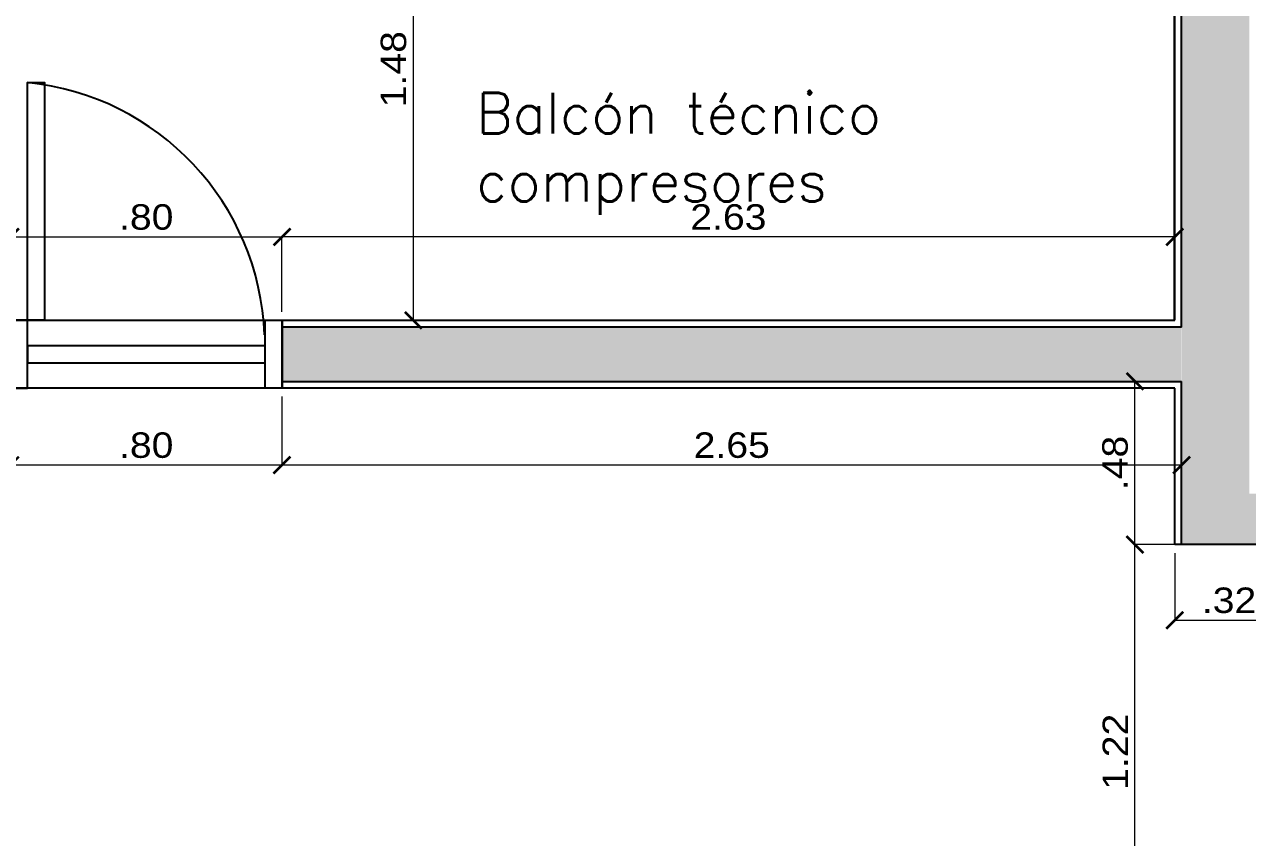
# Model space of a CAD drawing. Header units: metres. Extents: x 219 to 707, y -561 to -17.
# Drawn here: x 351.987 to 355.59, y -227.078 to -224.683 of the extents above; entities that cross this region are included whole.
import ezdxf

# ---------------------------------------------------------------- set-up
doc = ezdxf.new("R2010")
doc.units = ezdxf.units.M
for name, color, linetype in [('A-Aberturas', 2, 'Continuous'), ('A-Muros', 4, 'Continuous'), ('A-Revoques', 1, 'Continuous'), ('A-Texto', 3, 'Continuous'), ('TCOTA', 1, 'Continuous')]:
    doc.layers.add(name, color=color, linetype=linetype)
doc.layers.add('M1-Muro Común 20', color=12, linetype='Continuous', transparency=0.5)
doc.styles.add('1-50', font='arial.ttf', dxfattribs={"width": 1.1, "height": 0.075})
doc.styles.add('T12', font='romans.shx', dxfattribs={"height": 0.12})
doc.dimstyles.new('1-50', dxfattribs={"dimscale": 0, "dimtxt": 0.075, "dimasz": 0.05, "dimexe": 0, "dimexo": 0.025, "dimgap": 0.02, "dimtad": 1, "dimzin": 4, "dimdsep": 46, "dimtxsty": '1-50', "dimblk": 'ARCHTICK', "dimcen": 0.09, "dimclrd": 256, "dimclre": 8, "dimclrt": 2, "dimadec": 0, "dimazin": 3, "dimtfac": 1, "dimtofl": 0, "dimtmove": 2, "dimatfit": 3, "dimldrblk": 'OPEN90', "dimfxl": 1, "dimtolj": 1, "dimtzin": 0, "dimlwd": 18, "dimlwe": 18, "dimarcsym": 0})

# ---------------------------------------------------------------- blocks, each defined once
blk = doc.blocks.new('_ArchTick')
at = {"color": 0, "linetype": 'ByBlock', "const_width": 0.15}
blk.add_lwpolyline([(-0.5, -0.5), (0.5, 0.5)], dxfattribs=at)
blk = doc.blocks.new('*D673')
at = {"layer": 'Defpoints', "color": 0, "transparency": 16777216}
for p in [(352.7459, -225.3084), (352.7459, -225.5539), (355.3759, -225.5539)]:
    blk.add_point(p, dxfattribs=at)
at = {"layer": 'TCOTA', "color": 8, "lineweight": 18, "transparency": 16777216}
for p, q in [((352.7459, -225.5289), (352.7459, -225.3084)), ((355.3759, -225.5289), (355.3759, -225.3084))]:
    blk.add_line(p, q, dxfattribs=at)
at = {"layer": 'TCOTA', "lineweight": 18, "transparency": 16777216}
blk.add_line((355.3759, -225.3084), (352.7459, -225.3084), dxfattribs=at)
at = {"layer": 'TCOTA', "lineweight": 18, "transparency": 16777216, "xscale": 0.05, "yscale": 0.05, "zscale": 0.05, "rotation": 180}
blk.add_blockref('_ArchTick', (352.7459, -225.3084), dxfattribs=at)
at = {"layer": 'TCOTA', "lineweight": 18, "transparency": 16777216, "xscale": 0.05, "yscale": 0.05, "zscale": 0.05}
blk.add_blockref('_ArchTick', (355.3759, -225.3084), dxfattribs=at)
at = {"layer": 'TCOTA', "color": 2, "transparency": 16777216, "insert": (354.0609, -225.2501), "char_height": 0.075, "attachment_point": 5, "style": '1-50'}
blk.add_mtext('\\A1;2.63', dxfattribs=at)
blk = doc.blocks.new('_Open90')
at = {"color": 0, "linetype": 'ByBlock', "lineweight": -2}
for p, q in [((0, 0), (-1, 0)), ((-0.5, 0.5), (0, 0)), ((0, 0), (-0.5, -0.5))]:
    blk.add_line(p, q, dxfattribs=at)
blk = doc.blocks.new('*D674')
at = {"layer": 'Defpoints', "color": 0, "transparency": 16777216}
for p in [(352.7459, -225.3084), (351.9459, -225.5539), (352.7459, -225.5539)]:
    blk.add_point(p, dxfattribs=at)
at = {"layer": 'TCOTA', "color": 8, "lineweight": 18, "transparency": 16777216}
for p, q in [((351.9459, -225.5289), (351.9459, -225.3084)), ((352.7459, -225.5289), (352.7459, -225.3084))]:
    blk.add_line(p, q, dxfattribs=at)
at = {"layer": 'TCOTA', "lineweight": 18, "transparency": 16777216}
blk.add_line((351.9459, -225.3084), (352.7459, -225.3084), dxfattribs=at)
at = {"layer": 'TCOTA', "lineweight": 18, "transparency": 16777216, "xscale": 0.05, "yscale": 0.05, "zscale": 0.05, "rotation": 180}
blk.add_blockref('_ArchTick', (351.9459, -225.3084), dxfattribs=at)
at = {"layer": 'TCOTA', "lineweight": 18, "transparency": 16777216, "xscale": 0.05, "yscale": 0.05, "zscale": 0.05}
blk.add_blockref('_ArchTick', (352.7459, -225.3084), dxfattribs=at)
at = {"layer": 'TCOTA', "color": 2, "transparency": 16777216, "insert": (352.3459, -225.2501), "char_height": 0.075, "attachment_point": 5, "style": '1-50'}
blk.add_mtext('\\A1;.80', dxfattribs=at)
blk = doc.blocks.new('*D676')
at = {"layer": 'Defpoints', "color": 0, "transparency": 16777216}
for p in [(353.133, -224.0748), (353.133, -224.0748), (353.133, -225.5539)]:
    blk.add_point(p, dxfattribs=at)
at = {"layer": 'TCOTA', "color": 8, "lineweight": 18, "transparency": 16777216}
for p, q in [((353.158, -224.0748), (353.133, -224.0748)), ((353.158, -225.5539), (353.133, -225.5539))]:
    blk.add_line(p, q, dxfattribs=at)
at = {"layer": 'TCOTA', "lineweight": 18, "transparency": 16777216}
blk.add_line((353.133, -225.5539), (353.133, -224.0748), dxfattribs=at)
at = {"layer": 'TCOTA', "lineweight": 18, "transparency": 16777216, "xscale": 0.05, "yscale": 0.05, "zscale": 0.05}
for p, rotation in [((353.133, -224.0748), 90), ((353.133, -225.5539), 270)]:
    blk.add_blockref('_ArchTick', p, dxfattribs=dict(at, rotation=rotation))
at = {"layer": 'TCOTA', "color": 2, "transparency": 16777216, "insert": (353.0747, -224.8143), "char_height": 0.075, "attachment_point": 5, "rotation": 90, "style": '1-50'}
blk.add_mtext('\\A1;1.48', dxfattribs=at)
blk = doc.blocks.new('*D679')
at = {"layer": 'Defpoints', "color": 0, "transparency": 16777216}
for p in [(351.9459, -225.7529), (352.7459, -225.7538), (351.9459, -225.9805)]:
    blk.add_point(p, dxfattribs=at)
at = {"layer": 'TCOTA', "color": 8, "lineweight": 18, "transparency": 16777216}
for p, q in [((351.9459, -225.7779), (351.9459, -225.9805)), ((352.7459, -225.7788), (352.7459, -225.9805))]:
    blk.add_line(p, q, dxfattribs=at)
at = {"layer": 'TCOTA', "lineweight": 18, "transparency": 16777216}
blk.add_line((352.7459, -225.9805), (351.9459, -225.9805), dxfattribs=at)
at = {"layer": 'TCOTA', "lineweight": 18, "transparency": 16777216, "xscale": 0.05, "yscale": 0.05, "zscale": 0.05, "rotation": 180}
blk.add_blockref('_ArchTick', (351.9459, -225.9805), dxfattribs=at)
at = {"layer": 'TCOTA', "lineweight": 18, "transparency": 16777216, "xscale": 0.05, "yscale": 0.05, "zscale": 0.05}
blk.add_blockref('_ArchTick', (352.7459, -225.9805), dxfattribs=at)
at = {"layer": 'TCOTA', "color": 2, "transparency": 16777216, "insert": (352.3459, -225.9222), "char_height": 0.075, "attachment_point": 5, "style": '1-50'}
blk.add_mtext('\\A1;.80', dxfattribs=at)
blk = doc.blocks.new('*D680')
at = {"layer": 'Defpoints', "color": 0, "transparency": 16777216}
for p in [(352.7459, -225.9805), (352.7459, -225.9805), (355.3958, -226.0648)]:
    blk.add_point(p, dxfattribs=at)
at = {"layer": 'TCOTA', "color": 8, "lineweight": 18, "transparency": 16777216}
for p, q in [((352.7459, -225.9555), (352.7459, -225.9805)), ((355.3958, -226.0398), (355.3958, -225.9805))]:
    blk.add_line(p, q, dxfattribs=at)
at = {"layer": 'TCOTA', "lineweight": 18, "transparency": 16777216}
blk.add_line((355.3958, -225.9805), (352.7459, -225.9805), dxfattribs=at)
at = {"layer": 'TCOTA', "lineweight": 18, "transparency": 16777216, "xscale": 0.05, "yscale": 0.05, "zscale": 0.05, "rotation": 180}
blk.add_blockref('_ArchTick', (352.7459, -225.9805), dxfattribs=at)
at = {"layer": 'TCOTA', "lineweight": 18, "transparency": 16777216, "xscale": 0.05, "yscale": 0.05, "zscale": 0.05}
blk.add_blockref('_ArchTick', (355.3958, -225.9805), dxfattribs=at)
at = {"layer": 'TCOTA', "color": 2, "transparency": 16777216, "insert": (354.0709, -225.9222), "char_height": 0.075, "attachment_point": 5, "style": '1-50'}
blk.add_mtext('\\A1;2.65', dxfattribs=at)
blk = doc.blocks.new('*D681')
at = {"layer": 'Defpoints', "color": 0, "transparency": 16777216}
for p in [(355.2586, -225.7339), (355.3959, -225.7339), (355.3958, -226.2148)]:
    blk.add_point(p, dxfattribs=at)
at = {"layer": 'TCOTA', "color": 8, "lineweight": 18, "transparency": 16777216}
for p, q in [((355.3709, -225.7339), (355.2586, -225.7339)), ((355.3708, -226.2148), (355.2586, -226.2148))]:
    blk.add_line(p, q, dxfattribs=at)
at = {"layer": 'TCOTA', "lineweight": 18, "transparency": 16777216}
blk.add_line((355.2586, -226.2148), (355.2586, -225.7339), dxfattribs=at)
at = {"layer": 'TCOTA', "lineweight": 18, "transparency": 16777216, "xscale": 0.05, "yscale": 0.05, "zscale": 0.05}
for p, rotation in [((355.2586, -225.7339), 90), ((355.2586, -226.2148), 270)]:
    blk.add_blockref('_ArchTick', p, dxfattribs=dict(at, rotation=rotation))
at = {"layer": 'TCOTA', "color": 2, "transparency": 16777216, "insert": (355.2003, -225.9743), "char_height": 0.075, "attachment_point": 5, "rotation": 90, "style": '1-50'}
blk.add_mtext('\\A1;.48', dxfattribs=at)
blk = doc.blocks.new('*D682')
at = {"layer": 'Defpoints', "color": 0, "transparency": 16777216}
for p in [(355.2586, -226.2148), (355.4388, -226.2148), (355.4388, -227.4351)]:
    blk.add_point(p, dxfattribs=at)
at = {"layer": 'TCOTA', "color": 8, "lineweight": 18, "transparency": 16777216}
for p, q in [((355.4138, -226.2148), (355.2586, -226.2148)), ((355.4138, -227.4351), (355.2586, -227.4351))]:
    blk.add_line(p, q, dxfattribs=at)
at = {"layer": 'TCOTA', "lineweight": 18, "transparency": 16777216}
blk.add_line((355.2586, -227.4351), (355.2586, -226.2148), dxfattribs=at)
at = {"layer": 'TCOTA', "lineweight": 18, "transparency": 16777216, "xscale": 0.05, "yscale": 0.05, "zscale": 0.05}
for p, rotation in [((355.2586, -226.2148), 90), ((355.2586, -227.4351), 270)]:
    blk.add_blockref('_ArchTick', p, dxfattribs=dict(at, rotation=rotation))
at = {"layer": 'TCOTA', "color": 2, "transparency": 16777216, "insert": (355.2009, -226.825), "char_height": 0.075, "attachment_point": 5, "rotation": 90, "style": '1-50'}
blk.add_mtext('\\A1;1.22', dxfattribs=at)
blk = doc.blocks.new('*D684')
at = {"layer": 'Defpoints', "color": 0, "transparency": 16777216}
for p in [(355.3759, -226.2148), (355.6958, -226.2148), (355.6958, -226.4375)]:
    blk.add_point(p, dxfattribs=at)
at = {"layer": 'TCOTA', "color": 8, "lineweight": 18, "transparency": 16777216}
for p, q in [((355.3759, -226.2398), (355.3759, -226.4375)), ((355.6958, -226.2398), (355.6958, -226.4375))]:
    blk.add_line(p, q, dxfattribs=at)
at = {"layer": 'TCOTA', "lineweight": 18, "transparency": 16777216}
blk.add_line((355.3759, -226.4375), (355.6958, -226.4375), dxfattribs=at)
at = {"layer": 'TCOTA', "lineweight": 18, "transparency": 16777216, "xscale": 0.05, "yscale": 0.05, "zscale": 0.05, "rotation": 180}
blk.add_blockref('_ArchTick', (355.3759, -226.4375), dxfattribs=at)
at = {"layer": 'TCOTA', "lineweight": 18, "transparency": 16777216, "xscale": 0.05, "yscale": 0.05, "zscale": 0.05}
blk.add_blockref('_ArchTick', (355.6958, -226.4375), dxfattribs=at)
at = {"layer": 'TCOTA', "color": 2, "transparency": 16777216, "insert": (355.5359, -226.3792), "char_height": 0.075, "attachment_point": 5, "style": '1-50'}
blk.add_mtext('\\A1;.32', dxfattribs=at)

msp = doc.modelspace()

# ---------------------------------------------------------------- hatches: boundary and pattern name
at = {"layer": 'M1-Muro Común 20', "transparency": 33554687}
h = msp.add_hatch(color=256, dxfattribs=at)
h.dxf.hatch_style = 1
h.paths.add_polyline_path([(358.2956, -220.526), (358.0956, -220.526), (358.0956, -221.726), (358.0956, -223.7753), (358.2956, -223.7753)])
h.paths.add_polyline_path([(358.2956, -224.4753), (358.0956, -224.4753), (358.0956, -224.926), (358.0956, -226.0648), (356.9458, -226.0648), (356.9458, -225.776), (358.0956, -225.776), (358.0955, -225.626), (356.7958, -225.626), (356.7958, -226.0648), (356.6958, -226.0648), (356.6958, -226.2148), (358.2956, -226.2148)])
h.paths.add_polyline_path([(355.5958, -224.475), (355.3958, -224.475), (355.3958, -226.2148), (355.5958, -226.2148), (355.6958, -226.2148), (355.6958, -226.0648), (355.5958, -226.0648)])
h.paths.add_polyline_path([(355.5955, -223.226), (355.5955, -222.926), (355.5955, -222.626), (355.5955, -222.326), (355.5955, -222.026), (355.5958, -220.526), (355.3958, -220.526), (355.3958, -223.776), (355.5955, -223.776), (355.5955, -223.526)])
h.paths.add_polyline_path([(358.0958, -220.3255), (355.9956, -220.326), (355.9956, -220.526), (358.0958, -220.526)])
edge = h.paths.add_edge_path()
edge.add_line((357.0674, -220.5384), (357.0674, -220.526))
edge.add_line((357.0674, -220.526), (356.8952, -220.526))
edge.add_arc((356.8952, -221.726), 1.2, 81.7537, 90, ccw=False)
edge = h.paths.add_edge_path()
edge.add_line((358.0952, -224.4753), (358.0955, -224.445))
edge.add_arc((356.8956, -224.426), 1.2, 357.6481, 359.0932, ccw=False)
edge.add_line((358.0946, -224.4753), (358.0952, -224.4753))
h = msp.add_hatch(color=256, dxfattribs=at)
h.dxf.hatch_style = 1
h.paths.add_polyline_path([(355.3956, -225.5739), (352.7459, -225.5739), (352.7459, -225.7339), (355.3956, -225.7339)])

# ---------------------------------------------------------------- linework, layer by layer
at = {"layer": 'A-Aberturas', "transparency": 33554687}
for points in [[(351.9959, -225.5539), (351.9959, -224.8539), (352.0459, -224.8539), (352.0459, -225.5539)], [(351.9459, -225.7539), (351.9959, -225.7539), (351.9959, -225.5538), (351.9459, -225.5539)], [(351.9459, -225.5539), (352.7459, -225.5539), (352.7459, -225.7539), (351.9459, -225.7539)], [(352.746, -225.7539), (352.696, -225.7539), (352.696, -225.5538), (352.746, -225.5539)], [(351.9959, -225.6289), (351.9959, -225.6789), (352.696, -225.6789), (352.6959, -225.6289)]]:
    msp.add_lwpolyline(points, close=True, dxfattribs=at)
msp.add_arc((351.9195, -225.6255), 0.7754, 2.1271, 84.3449, dxfattribs=at)
at = {"layer": 'A-Muros', "transparency": 33554687}
for p, q in [((355.3959, -225.5739), (355.3959, -224.475)), ((355.3959, -225.5739), (352.7459, -225.5739)), ((352.7459, -225.7339), (355.3959, -225.7339))]:
    msp.add_line(p, q, dxfattribs=at)
at = {"layer": 'A-Muros'}
for p, q in [((352.7459, -225.5739), (352.7459, -225.7339)), ((355.3958, -226.2148), (355.3958, -225.7339)), ((355.6958, -226.2148), (355.3958, -226.2148))]:
    msp.add_line(p, q, dxfattribs=at)
at = {"layer": 'A-Revoques', "transparency": 33554687}
for p, q in [((355.3756, -225.5523), (355.3756, -220.3035)), ((355.3759, -225.5539), (355.3759, -220.3051)), ((352.7459, -225.5539), (355.3759, -225.5539)), ((355.3759, -225.7539), (352.7459, -225.7539)), ((355.3759, -226.2148), (355.3759, -225.7539)), ((355.3956, -226.2148), (355.3759, -226.2148))]:
    msp.add_line(p, q, dxfattribs=at)
at = {"layer": 'TCOTA'}
msp.add_lwpolyline([(351.8609, -220.3047), (351.8609, -225.5539), (355.3756, -225.5523)], dxfattribs=at)

# ---------------------------------------------------------------- texts
at = {"layer": 'A-Texto', "transparency": 33554687, "insert": (353.3177, -224.8836), "char_height": 0.12, "width": 2.391844, "attachment_point": 1, "style": 'T12'}
msp.add_mtext('Balcón técnico\\Pcompresores', dxfattribs=at)

# ---------------------------------------------------------------- dimensions: what is measured, and where the dimension line sits
at = {"layer": 'TCOTA'}
for base, p1, p2, picture, middle in [((353.133, -224.0748), (353.133, -225.5539), (353.133, -224.0748), '*D676', (353.0747, -224.8143)), ((355.2586, -225.7339), (355.3958, -226.2148), (355.3959, -225.7339), '*D681', (355.2003, -225.9743)), ((355.2586, -226.2148), (355.4388, -227.4351), (355.4388, -226.2148), '*D682', (355.2009, -226.825))]:
    dim = msp.add_linear_dim(base=base, p1=p1, p2=p2, angle=90, dimstyle='1-50', override={"dimscale": 1}, dxfattribs=at)
    dim.commit()
    dim.dimension.update_dxf_attribs({"geometry": picture, "text_midpoint": middle})
for base, p1, p2, picture, middle in [((352.7459, -225.3084), (351.9459, -225.5539), (352.7459, -225.5539), '*D674', (352.3459, -225.2501)), ((352.7459, -225.3084), (355.3759, -225.5539), (352.7459, -225.5539), '*D673', (354.0609, -225.2501)), ((351.9459, -225.9805), (352.7459, -225.7538), (351.9459, -225.7529), '*D679', (352.3459, -225.9222)), ((352.7459, -225.9805), (355.3958, -226.0648), (352.7459, -225.9805), '*D680', (354.0709, -225.9222)), ((355.6958, -226.4375), (355.3759, -226.2148), (355.6958, -226.2148), '*D684', (355.5359, -226.3792))]:
    dim = msp.add_linear_dim(base=base, p1=p1, p2=p2, dimstyle='1-50', override={"dimscale": 1}, dxfattribs=at)
    dim.commit()
    dim.dimension.update_dxf_attribs({"geometry": picture, "text_midpoint": middle})

doc.saveas('drawing.dxf')
